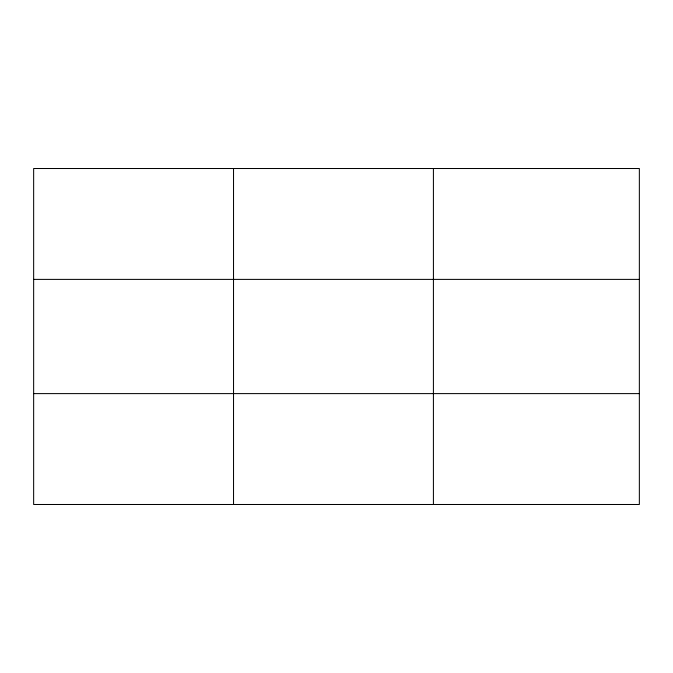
<?xml version="1.0" encoding="UTF-8"?>
<svg xmlns="http://www.w3.org/2000/svg" width="673" height="673" viewBox="0 0 673 673"><rect width="100%" height="100%" fill="white"/><g stroke="black" fill="none" stroke-linecap="round" stroke-linejoin="round"><path stroke-width="1.01" d="M233.531 168.511L233.531 504.489M433.412 168.511L433.412 504.489M639.35 393.612L639.35 504.489L33.65 504.489L33.65 168.511L639.35 168.511L639.35 393.612L33.65 393.612M33.65 279.388L639.35 279.388"/></g></svg>
